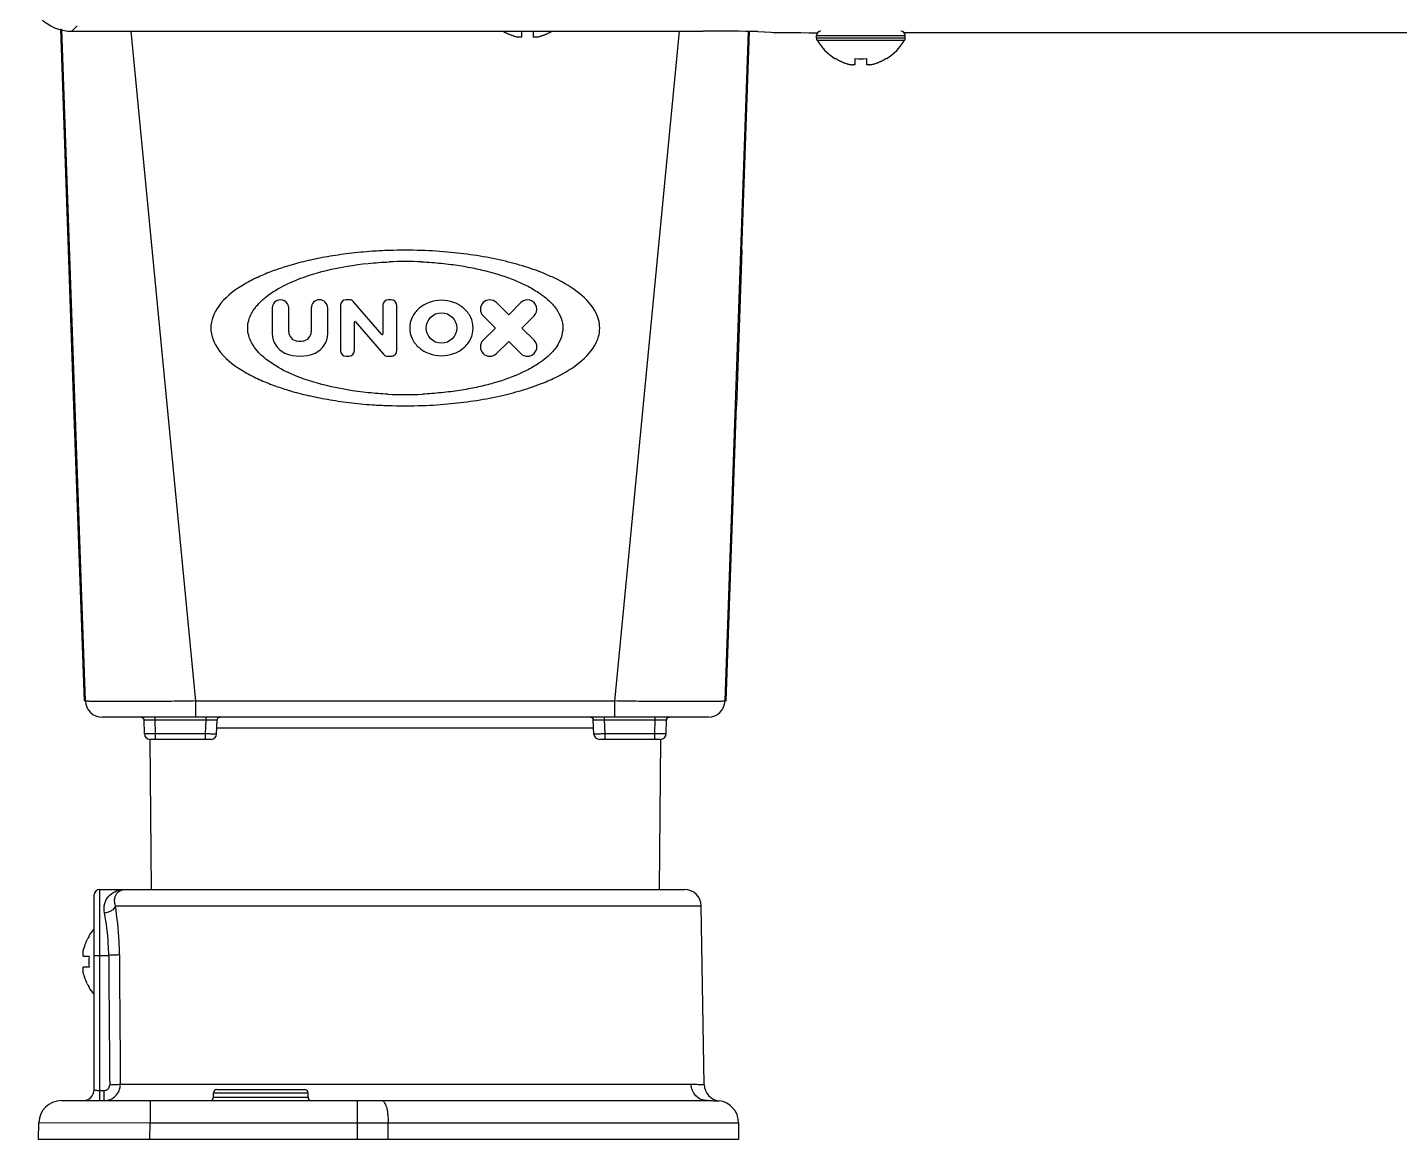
# Model space of a CAD drawing. Header units: millimetres. Extents: x -1319 to 3519, y -1539 to 2345.
# Drawn here: x 188.7 to 312.1, y -262.3 to -162.3 of the extents above; entities that cross this region are included whole.
import ezdxf

# ---------------------------------------------------------------- set-up
doc = ezdxf.new("R2010")
doc.units = ezdxf.units.MM
doc.header["$LTSCALE"] = 65.395
doc.layers.get('0').update_dxf_attribs({"linetype": 'CONTINUOUS'})

msp = doc.modelspace()

# ---------------------------------------------------------------- linework, layer by layer
at = {"linetype": 'Continuous'}
for p, q in [((192.36, -182.33), (191.67, -162.43)), ((193.88, -222.88), (191.77, -162.45)), ((192.66, -162.63), (193.14, -162.15)), ((192.66, -162.63), (249.46, -162.63)), ((203.81, -222.89), (197.99, -162.63)), ((233.16, -163.13), (233.16, -162.63)), ((234.16, -162.63), (234.16, -163.13)), ((241.51, -222.89), (247.33, -162.63)), ((251.44, -222.88), (253.54, -162.65)), ((252.96, -182.33), (253.64, -162.65)), ((254.39, -162.67), (255.58, -162.73)), ((267.55, -162.76), (614.77, -162.76)), ((259.66, -163.03), (267.66, -163.03)), ((259.66, -163.23), (259.66, -163.03)), ((259.66, -163.23), (267.66, -163.23)), ((259.71, -163.43), (267.61, -163.43)), ((267.66, -163.23), (267.66, -163.03)), ((261.36, -165.11), (261.36, -165.08)), ((263.16, -165.63), (263.16, -165.08)), ((264.16, -165.08), (264.16, -165.63)), ((265.96, -165.08), (265.96, -165.11)), ((192.46, -182.33), (192.36, -182.33)), ((192.85, -196.33), (192.36, -182.33)), ((252.96, -182.33), (252.47, -196.33)), ((252.96, -182.33), (252.86, -182.33)), ((210.69, -187.53), (210.69, -189.84)), ((212.17, -189.66), (212.17, -187.53)), ((214.2, -187.53), (214.2, -189.66)), ((215.68, -189.84), (215.68, -187.53)), ((216.82, -187.3), (216.82, -191.36)), ((217.62, -186.79), (217.33, -186.79)), ((220.56, -189.9), (218.01, -186.97)), ((220.63, -187.3), (220.63, -189.87)), ((221.39, -186.79), (221.14, -186.79)), ((221.9, -191.36), (221.9, -187.3)), ((231.94, -188.1), (230.87, -187.04)), ((233.06, -187.04), (232, -188.1)), ((218.09, -191.36), (218.09, -188.79)), ((218.17, -188.76), (220.71, -191.69)), ((229.68, -188.24), (230.74, -189.3)), ((233.19, -189.3), (234.26, -188.24)), ((192.71, -189.33), (192.61, -189.33)), ((230.74, -189.36), (229.68, -190.42)), ((234.26, -190.42), (233.19, -189.36)), ((252.61, -189.33), (252.71, -189.33)), ((230.87, -191.62), (231.94, -190.56)), ((232, -190.56), (233.06, -191.62)), ((217.33, -191.87), (217.58, -191.87)), ((221.1, -191.87), (221.39, -191.87)), ((192.85, -196.33), (192.95, -196.33)), ((193.78, -222.89), (192.85, -196.33)), ((251.54, -222.89), (252.47, -196.33)), ((252.37, -196.33), (252.47, -196.33)), ((203.81, -224.33), (203.81, -222.88)), ((241.51, -222.89), (203.81, -222.89)), ((241.51, -224.33), (241.51, -222.88)), ((249.94, -224.33), (195.38, -224.33)), ((199.19, -225.84), (199.16, -224.58)), ((200.16, -224.58), (200.16, -224.33)), ((200.16, -224.58), (204.74, -224.58)), ((200.19, -225.84), (200.16, -224.58)), ((204.68, -225.84), (204.74, -224.58)), ((204.74, -224.58), (204.74, -224.33)), ((205.68, -225.85), (205.74, -224.57)), ((239.64, -225.85), (239.58, -224.57)), ((240.58, -224.58), (240.58, -224.33)), ((240.58, -224.58), (245.16, -224.58)), ((240.64, -225.84), (240.58, -224.58)), ((245.13, -225.84), (245.16, -224.58)), ((245.16, -224.58), (245.16, -224.33)), ((246.13, -225.84), (246.16, -224.58)), ((204.68, -225.84), (200.19, -225.84)), ((200.19, -226.33), (200.19, -225.84)), ((204.68, -226.33), (204.68, -225.84)), ((239.62, -225.32), (205.7, -225.32)), ((245.13, -225.84), (240.64, -225.84)), ((240.64, -226.33), (240.64, -225.84)), ((245.13, -226.33), (245.13, -225.84)), ((199.68, -226.33), (199.8, -239.83)), ((205.18, -226.33), (199.69, -226.33)), ((245.63, -226.33), (240.14, -226.33)), ((245.64, -226.33), (245.52, -239.83)), ((245.64, -226.33), (245.52, -239.83)), ((194.66, -257.83), (194.66, -240.33)), ((195.16, -239.83), (247.79, -239.83)), ((195.16, -258.83), (195.16, -239.83)), ((196.57, -241.3), (249.29, -241.3)), ((249.57, -257.38), (249.29, -241.3)), ((194.18, -244.03), (194.22, -244.03)), ((193.66, -245.83), (194.22, -245.83)), ((194.22, -246.83), (193.66, -246.83)), ((195.16, -245.76), (195.98, -245.76)), ((194.22, -248.63), (194.18, -248.63)), ((195.16, -257.92), (195.56, -257.92)), ((195.56, -258.83), (195.56, -257.92)), ((197.02, -257.36), (248.39, -257.36)), ((205.71, -257.83), (213.61, -257.83)), ((191.69, -258.83), (249.82, -258.83)), ((199.69, -258.83), (199.69, -260.83)), ((205.41, -258.13), (213.91, -258.13)), ((205.41, -258.53), (205.41, -258.13)), ((205.41, -258.53), (213.91, -258.53)), ((213.91, -258.53), (213.91, -258.13)), ((218.32, -258.83), (218.32, -262.33)), ((189.66, -262.33), (189.69, -260.8)), ((189.69, -260.8), (199.69, -260.83)), ((199.66, -262.33), (199.69, -260.83)), ((199.69, -260.83), (252.66, -260.83)), ((221.13, -262.33), (221.13, -260.83)), ((252.66, -260.83), (252.66, -262.33)), ((252.66, -262.33), (189.66, -262.33))]:
    msp.add_line(p, q, dxfattribs=at)
for points in [[(205.74, -224.57), (205.75, -224.51), (205.8, -224.42), (205.88, -224.35), (205.99, -224.33)], [(239.33, -224.33), (239.44, -224.35), (239.52, -224.42), (239.57, -224.51), (239.58, -224.57)]]:
    msp.add_lwpolyline(points, dxfattribs=at)
msp.add_circle((225.92, -189.33), 1.37, dxfattribs=at)
for centre, radius, start, end in [((233.85, -158.52), 4.75, 239.7816, 241.0315), ((233.84, -158.53), 4.75, 241.0316, 241.9926), ((233.84, -158.53), 4.75, 241.9926, 243.3187), ((233.84, -158.53), 4.74, 243.3188, 244.4598), ((233.84, -158.54), 4.74, 244.4598, 245.4278), ((233.84, -158.54), 4.73, 245.4278, 246.6825), ((233.84, -158.55), 4.73, 246.6826, 247.4526), ((233.83, -158.55), 4.72, 247.4524, 248.9975), ((233.83, -158.56), 4.72, 248.9977, 249.4819), ((233.83, -158.57), 4.7, 249.4813, 251.5344), ((233.49, -158.57), 4.7, 288.4656, 290.5187), ((233.49, -158.56), 4.72, 290.5181, 291.0023), ((233.49, -158.55), 4.72, 291.0025, 292.5476), ((233.48, -158.55), 4.73, 292.5474, 293.3174), ((233.48, -158.54), 4.73, 293.3175, 294.5722), ((233.48, -158.54), 4.74, 294.5722, 295.5402), ((233.48, -158.53), 4.74, 295.5402, 296.6812), ((233.48, -158.53), 4.75, 296.6813, 298.0074), ((233.48, -158.53), 4.75, 298.0074, 298.9684), ((233.47, -158.52), 4.75, 298.9685, 300.2183), ((260.06, -163.03), 0.4, 90, 180), ((267.26, -163.03), 0.4, 0, 90), ((233.82, -158.59), 4.68, 251.535, 252.6227), ((233.82, -158.6), 4.67, 252.6228, 253.6051), ((233.81, -158.63), 4.64, 253.6036, 255.6824), ((232.91, -161.14), 2.01, 262.7259, 264.7415), ((232.91, -161.16), 1.98, 264.7442, 265.3991), ((232.91, -161.17), 1.97, 265.3984, 266.7833), ((232.91, -161.18), 1.96, 266.7841, 267.6235), ((232.91, -161.19), 1.96, 267.6234, 268.8455), ((232.91, -161.19), 1.95, 268.8459, 270.9258), ((232.91, -161.19), 1.95, 270.9261, 271.9964), ((232.91, -161.18), 1.96, 271.9964, 273.0228), ((232.91, -161.17), 1.97, 273.0233, 274.286), ((232.91, -161.16), 1.98, 274.2856, 275.1372), ((232.91, -161.14), 2.01, 275.1401, 277.2744), ((234.41, -161.14), 2.01, 262.7256, 264.8598), ((234.41, -161.16), 1.98, 264.8627, 265.7144), ((234.41, -161.17), 1.97, 265.714, 266.9766), ((234.41, -161.18), 1.96, 266.9771, 268.0037), ((234.41, -161.19), 1.95, 268.0037, 269.0738), ((234.41, -161.19), 1.95, 269.0741, 270.1995), ((234.41, -161.19), 1.95, 270.1995, 271.1541), ((234.41, -161.19), 1.95, 271.1545, 272.3767), ((234.41, -161.18), 1.96, 272.3765, 273.2159), ((234.41, -161.17), 1.97, 273.2167, 274.6016), ((234.41, -161.16), 1.98, 274.6009, 275.2558), ((234.41, -161.14), 2.01, 275.2585, 277.2741), ((233.51, -158.63), 4.64, 284.3176, 286.3964), ((233.5, -158.6), 4.67, 286.3949, 287.3772), ((233.5, -158.59), 4.68, 287.3773, 288.465), ((260.06, -163.23), 0.4, 180, 210.3012), ((263.86, -161.01), 4.8, 210.3012, 238.6273), ((263.86, -161.01), 4.8, 210.3012, 238.6273), ((263.46, -161.01), 4.8, 301.3727, 329.6988), ((263.46, -161.01), 4.8, 301.3727, 329.6988), ((267.26, -163.23), 0.4, 329.6988, 360), ((263.85, -161.02), 4.75, 238.4659, 241.0313), ((263.84, -161.03), 4.75, 241.0316, 241.9926), ((263.84, -161.03), 4.75, 241.9926, 243.3187), ((263.84, -161.03), 4.74, 243.3188, 244.4598), ((263.84, -161.04), 4.74, 244.4598, 245.4278), ((263.84, -161.04), 4.73, 245.4278, 246.6825), ((263.84, -161.05), 4.73, 246.6826, 247.4526), ((263.83, -161.05), 4.72, 247.4524, 248.9975), ((263.83, -161.06), 4.72, 248.9977, 249.4819), ((263.66, -161.31), 3.8, 262.4351, 277.5649), ((263.49, -161.06), 4.72, 290.5181, 291.0023), ((263.49, -161.05), 4.72, 291.0025, 292.5476), ((263.48, -161.05), 4.73, 292.5474, 293.3174), ((263.48, -161.04), 4.73, 293.3175, 294.5722), ((263.48, -161.04), 4.74, 294.5722, 295.5402), ((263.48, -161.03), 4.74, 295.5402, 296.6812), ((263.48, -161.03), 4.75, 296.6813, 298.0074), ((263.48, -161.03), 4.75, 298.0074, 298.9684), ((263.47, -161.02), 4.75, 298.9687, 301.5341), ((263.83, -161.07), 4.7, 249.4813, 251.5344), ((263.82, -161.09), 4.68, 251.535, 252.6227), ((263.82, -161.1), 4.67, 252.6228, 253.6051), ((263.81, -161.13), 4.64, 253.6036, 255.6824), ((262.91, -163.64), 2.01, 262.7259, 264.7415), ((262.91, -163.66), 1.98, 264.7442, 265.3991), ((262.91, -163.67), 1.97, 265.3984, 266.7833), ((262.91, -163.68), 1.96, 266.7841, 267.6235), ((262.91, -163.69), 1.96, 267.6234, 268.8455), ((262.91, -163.69), 1.95, 268.8459, 270.9258), ((262.91, -163.69), 1.95, 270.9261, 271.9964), ((262.91, -163.68), 1.96, 271.9964, 273.0228), ((262.91, -163.67), 1.97, 273.0233, 274.286), ((262.91, -163.66), 1.98, 274.2856, 275.1372), ((262.91, -163.64), 2.01, 275.1401, 277.2744), ((264.41, -163.64), 2.01, 262.7256, 264.8598), ((264.41, -163.66), 1.98, 264.8627, 265.7144), ((264.41, -163.67), 1.97, 265.714, 266.9766), ((264.41, -163.68), 1.96, 266.9771, 268.0037), ((264.41, -163.69), 1.95, 268.0037, 269.0738), ((264.41, -163.69), 1.95, 269.0741, 270.1995), ((264.41, -163.69), 1.95, 270.1995, 271.1541), ((264.41, -163.69), 1.95, 271.1545, 272.3767), ((264.41, -163.68), 1.96, 272.3765, 273.2159), ((264.41, -163.67), 1.97, 273.2167, 274.6016), ((264.41, -163.66), 1.98, 274.6009, 275.2558), ((264.41, -163.64), 2.01, 275.2585, 277.2741), ((263.51, -161.13), 4.64, 284.3176, 286.3964), ((263.5, -161.1), 4.67, 286.3949, 287.3772), ((263.5, -161.09), 4.68, 287.3773, 288.465), ((263.49, -161.07), 4.7, 288.4656, 290.5187), ((222.66, -226.11), 43.78, 88.1051, 91.9045), ((222.66, -216.93), 33.58, 87.5041, 92.4884), ((211.43, -187.53), 0.74, 0, 180.0001), ((214.94, -187.53), 0.74, 0, 180), ((217.33, -187.3), 0.508, 90, 180), ((217.62, -187.3), 0.508, 41, 90), ((221.14, -187.3), 0.508, 90, 180), ((221.39, -187.3), 0.508, 0, 90), ((230.27, -187.64), 0.846, 45, 225), ((233.66, -187.64), 0.846, 315, 135.0003), ((218.13, -188.79), 0.0423, 41, 180), ((231.97, -188.07), 0.0423, 225, 315), ((212.59, -189.84), 1.9, 180, 246.4218), ((213.02, -189.66), 0.846, 180, 262.3377), ((213.35, -189.66), 0.846, 277.6627, 360), ((213.78, -189.84), 1.9, 293.5782, 360), ((220.59, -189.87), 0.0423, 220.9989, 360), ((230.71, -189.33), 0.0423, 315, 44.9987), ((233.22, -189.33), 0.0423, 135, 224.9987), ((213.19, -188.4), 2.11, 262.3377, 277.6624), ((217.33, -191.36), 0.508, 180.0003, 270), ((217.58, -191.36), 0.508, 270, 360), ((221.39, -191.36), 0.508, 270, 0.0001), ((230.27, -191.02), 0.846, 135, 315), ((231.97, -190.59), 0.0423, 45, 135), ((233.66, -191.02), 0.846, 225.0006, 45), ((213.19, -188.48), 3.38, 246.4218, 293.5782), ((221.1, -191.36), 0.508, 221, 270), ((222.66, -152.57), 43.76, 267.9356, 272.0555), ((222.66, -161.75), 33.57, 267.3327, 272.6739), ((195.38, -222.83), 1.5, 182, 269.9994), ((249.94, -222.83), 1.5, 270.0006, 358), ((198.67, -225.33), 1, 62.1385, 90), ((198.91, -224.58), 0.25, 1.0003, 90.0181), ((246.41, -224.58), 0.25, 89.9879, 178.9997), ((246.65, -225.33), 1, 90, 117.8615), ((199.69, -225.83), 0.5, 181, 269.9972), ((205.18, -225.83), 0.5, 270, 357.587), ((240.14, -225.83), 0.5, 182.4136, 270), ((245.63, -225.83), 0.5, 270.002, 359), ((195.16, -240.33), 0.5, 90, 180), ((197.46, -240.84), 1, 107.0886, 112.7773), ((247.79, -241.33), 1.5, 1, 90), ((198.25, -246.51), 4.74, 154.4598, 155.4278), ((198.26, -246.51), 4.74, 153.3188, 154.4598), ((198.26, -246.51), 4.75, 151.9926, 153.3187), ((198.26, -246.52), 4.75, 151.0316, 151.9926), ((198.27, -246.52), 4.75, 148.4659, 151.0313), ((198.28, -246.53), 4.8, 139.2086, 148.6273), ((198.28, -246.53), 4.8, 139.4246, 148.6273), ((195.63, -245.58), 1.98, 174.7442, 175.3991), ((195.62, -245.58), 1.97, 175.3984, 176.7833), ((195.61, -245.58), 1.96, 176.7841, 177.6235), ((195.6, -245.58), 1.96, 177.6234, 178.8455), ((195.6, -245.58), 1.95, 178.8459, 180.9258), ((195.6, -245.58), 1.95, 180.9261, 181.9964), ((195.61, -245.58), 1.96, 181.9964, 183.0228), ((195.62, -245.58), 1.97, 183.0233, 184.286), ((195.63, -245.58), 1.98, 184.2856, 185.1372), ((198.16, -246.48), 4.64, 163.6036, 165.6824), ((195.65, -245.58), 2.01, 172.7259, 174.7415), ((198.19, -246.49), 4.67, 162.6228, 163.6051), ((198.2, -246.49), 4.68, 161.535, 162.6227), ((198.22, -246.5), 4.7, 159.4813, 161.5344), ((198.23, -246.5), 4.72, 158.9977, 159.4819), ((198.24, -246.5), 4.72, 157.4524, 158.9975), ((198.25, -246.51), 4.73, 156.6826, 157.4526), ((198.25, -246.51), 4.73, 155.4278, 156.6825), ((3908.73, -225.16), 3711.85, 180.31694, 180.49696), ((195.63, -247.08), 1.98, 174.8627, 175.7144), ((195.62, -247.08), 1.97, 175.714, 176.9766), ((195.65, -245.58), 2.01, 185.1401, 187.2744), ((195.65, -247.08), 2.01, 172.7256, 174.8598), ((197.98, -246.33), 3.8, 172.4351, 187.5649), ((3789.25, -222.88), 3593.35, 180.36486, 180.55083), ((195.61, -247.08), 1.96, 176.9771, 178.0037), ((195.6, -247.08), 1.95, 178.0037, 179.0738), ((195.6, -247.08), 1.95, 179.0741, 180.1995), ((195.6, -247.08), 1.95, 180.1995, 181.1541), ((195.6, -247.08), 1.95, 181.1545, 182.3767), ((195.61, -247.08), 1.96, 182.3765, 183.2159), ((195.62, -247.08), 1.97, 183.2167, 184.6016), ((195.63, -247.08), 1.98, 184.6009, 185.2558), ((195.65, -247.08), 2.01, 185.2585, 187.2741), ((198.16, -246.18), 4.64, 194.3176, 196.3964), ((198.19, -246.18), 4.67, 196.3949, 197.3772), ((198.2, -246.17), 4.68, 197.3773, 198.465), ((198.22, -246.16), 4.7, 198.4656, 200.5187), ((198.23, -246.16), 4.72, 200.5181, 201.0023), ((198.24, -246.16), 4.72, 201.0025, 202.5476), ((198.25, -246.15), 4.73, 202.5474, 203.3174), ((198.25, -246.15), 4.73, 203.3175, 204.5722), ((198.25, -246.15), 4.74, 204.5722, 205.5402), ((198.26, -246.15), 4.74, 205.5402, 206.6812), ((198.26, -246.15), 4.75, 206.6813, 208.0074), ((198.26, -246.15), 4.75, 208.0074, 208.9684), ((198.27, -246.14), 4.75, 208.9687, 211.5341), ((198.28, -246.13), 4.8, 211.3727, 220.5754), ((198.28, -246.13), 4.8, 211.3727, 220.7914), ((193.66, -257.83), 1, 270, 360), ((205.71, -258.13), 0.3, 90, 180), ((213.61, -258.13), 0.3, 0, 90), ((251.07, -257.36), 1.5, 181, 263.2171), ((191.69, -260.83), 2, 90, 179), ((205.11, -258.53), 0.3, 270, 360), ((214.21, -258.53), 0.3, 180, 270), ((250.66, -260.83), 2, 0, 83.217)]:
    msp.add_arc(centre, radius, start, end, dxfattribs=at)
for centre, major_axis, ratio, start_param, end_param in [((192.66, -158.63), (2.83, 2.83), 0.999924, -3.926953, -2.356233), ((249.46, -162.67), (5, 0), 0.008727, 0.174533, 1.570796), ((260.5, -162.72), (5, 0), 0.008727, 3.316126, 4.563292)]:
    msp.add_ellipse(centre, major_axis=major_axis, ratio=ratio, start_param=start_param, end_param=end_param, dxfattribs=at)
for points, knots in [([(221.21, -182.35), (220.71, -182.37), (219.5, -182.43), (217.65, -182.61), (216, -182.85), (214.77, -183.08), (213.92, -183.26), (213.09, -183.47), (212.41, -183.65), (212.01, -183.78), (211.87, -183.82)], [0, 0, 0, 0, 0.157659, 0.382572, 0.58963, 0.685921, 0.777243, 0.866283, 0.955457, 1, 1, 1, 1]), ([(233.45, -183.82), (232.78, -183.61), (230.58, -183.02), (227.45, -182.54), (225, -182.38), (224.11, -182.35)], [0, 0, 0, 0, 0.222615, 0.719095, 1, 1, 1, 1]), ([(211.87, -183.82), (211.47, -183.94), (210.65, -184.22), (209.85, -184.56), (209.44, -184.75)], [0, 0, 0, 0, 0.48085, 1, 1, 1, 1]), ([(211.89, -185.44), (212.05, -185.36), (213.24, -184.81), (215.7, -184.03), (218.68, -183.54), (220.58, -183.41), (221.2, -183.38)], [0, 0, 0, 0, 0.057408, 0.407118, 0.80488, 1, 1, 1, 1]), ([(224.12, -183.38), (224.43, -183.39), (225.31, -183.44), (226.72, -183.58), (228.06, -183.79), (229.05, -183.99), (229.75, -184.15), (230.42, -184.32), (231.29, -184.58), (232.31, -184.93), (233.08, -185.27), (233.43, -185.44)], [0, 0, 0, 0, 0.096488, 0.276509, 0.442355, 0.519536, 0.592779, 0.664239, 0.735865, 0.878106, 1, 1, 1, 1]), ([(235.88, -184.74), (235.7, -184.66), (234.91, -184.31), (234.09, -184.02), (233.45, -183.82)], [0, 0, 0, 0, 0.227638, 1, 1, 1, 1]), ([(209.44, -184.75), (209.35, -184.78), (208.81, -185.04), (207.51, -185.75), (205.83, -187.06), (205.16, -188.63), (205.16, -189.33)], [0, 0, 0, 0, 0.04125, 0.275012, 0.678544, 1, 1, 1, 1]), ([(240.16, -189.33), (240.16, -189.07), (240.08, -188.51), (239.53, -187.29), (238.11, -185.91), (236.68, -185.11), (235.88, -184.74)], [0, 0, 0, 0, 0.1198, 0.254861, 0.60223, 1, 1, 1, 1]), ([(209.41, -187.2), (209.63, -186.96), (210.39, -186.27), (211.26, -185.75), (211.89, -185.44)], [0, 0, 0, 0, 0.313765, 1, 1, 1, 1]), ([(233.43, -185.44), (233.48, -185.46), (233.9, -185.67), (234.78, -186.18), (235.54, -186.78), (235.91, -187.19)], [0, 0, 0, 0, 0.051563, 0.465079, 1, 1, 1, 1]), ([(208.48, -189.33), (208.48, -189.11), (208.55, -188.63), (208.86, -187.89), (209.2, -187.43), (209.41, -187.2)], [0, 0, 0, 0, 0.282762, 0.599317, 1, 1, 1, 1]), ([(224.15, -187.37), (224.06, -187.43), (223.71, -187.7), (223.22, -188.33), (223.06, -189), (223.06, -189.33)], [0, 0, 0, 0, 0.13782, 0.577461, 1, 1, 1, 1]), ([(228.77, -189.33), (228.77, -189), (228.62, -188.33), (227.97, -187.5), (227.02, -186.96), (225.92, -186.77), (224.92, -186.94), (224.36, -187.23), (224.15, -187.37)], [0, 0, 0, 0, 0.162094, 0.330751, 0.508275, 0.691811, 0.875347, 1, 1, 1, 1]), ([(235.91, -187.19), (236.03, -187.33), (236.53, -187.95), (236.84, -188.74), (236.84, -189.33)], [0, 0, 0, 0, 0.241033, 1, 1, 1, 1]), ([(205.16, -189.33), (205.16, -190.03), (205.83, -191.6), (207.51, -192.91), (208.79, -193.61), (209.3, -193.85), (209.36, -193.88)], [0, 0, 0, 0, 0.325823, 0.734844, 0.971786, 1, 1, 1, 1]), ([(209.38, -191.43), (209.18, -191.2), (208.85, -190.75), (208.55, -190.03), (208.48, -189.56), (208.48, -189.33)], [0, 0, 0, 0, 0.386646, 0.710619, 1, 1, 1, 1]), ([(223.06, -189.33), (223.06, -189.66), (223.22, -190.33), (223.72, -190.97), (224.09, -191.25), (224.19, -191.32)], [0, 0, 0, 0, 0.414827, 0.846454, 1, 1, 1, 1]), ([(224.19, -191.32), (224.39, -191.45), (224.94, -191.72), (225.92, -191.89), (227.02, -191.7), (227.97, -191.16), (228.62, -190.33), (228.77, -189.66), (228.77, -189.33)], [0, 0, 0, 0, 0.11837, 0.303224, 0.488077, 0.666875, 0.836743, 1, 1, 1, 1]), ([(236.84, -189.33), (236.84, -189.93), (236.53, -190.69), (236.06, -191.3), (235.94, -191.43)], [0, 0, 0, 0, 0.777282, 1, 1, 1, 1]), ([(235.96, -193.88), (236.73, -193.53), (238.13, -192.73), (239.53, -191.37), (240.08, -190.15), (240.16, -189.59), (240.16, -189.33)], [0, 0, 0, 0, 0.38951, 0.741645, 0.87856, 1, 1, 1, 1]), ([(211.96, -193.26), (211.31, -192.94), (210.39, -192.4), (209.6, -191.68), (209.38, -191.43)], [0, 0, 0, 0, 0.682017, 1, 1, 1, 1]), ([(235.94, -191.43), (235.57, -191.86), (234.79, -192.47), (233.88, -193), (233.43, -193.22), (233.36, -193.25)], [0, 0, 0, 0, 0.530253, 0.926618, 1, 1, 1, 1]), ([(221.1, -195.28), (220.51, -195.25), (218.65, -195.11), (215.7, -194.63), (213.26, -193.86), (212.1, -193.32), (211.96, -193.26)], [0, 0, 0, 0, 0.187834, 0.593214, 0.949621, 1, 1, 1, 1]), ([(233.36, -193.25), (233.04, -193.41), (232.28, -193.74), (231.29, -194.09), (230.42, -194.34), (229.75, -194.52), (229.05, -194.67), (228.06, -194.87), (226.72, -195.08), (225.35, -195.21), (224.5, -195.26), (224.22, -195.28)], [0, 0, 0, 0, 0.116158, 0.261112, 0.334104, 0.406927, 0.481566, 0.560219, 0.729227, 0.912681, 1, 1, 1, 1]), ([(209.36, -193.88), (209.79, -194.08), (210.65, -194.44), (211.54, -194.74), (211.97, -194.87)], [0, 0, 0, 0, 0.515491, 1, 1, 1, 1]), ([(211.97, -194.87), (212.07, -194.9), (212.44, -195.02), (213.09, -195.2), (213.92, -195.4), (214.77, -195.58), (216, -195.81), (217.65, -196.06), (219.46, -196.23), (220.63, -196.29), (221.09, -196.3)], [0, 0, 0, 0, 0.034698, 0.126018, 0.217202, 0.310723, 0.409331, 0.621374, 0.851702, 1, 1, 1, 1]), ([(224.23, -196.3), (225.08, -196.27), (227.49, -196.11), (230.54, -195.64), (232.71, -195.07), (233.35, -194.87)], [0, 0, 0, 0, 0.274518, 0.782934, 1, 1, 1, 1]), ([(233.35, -194.87), (234.02, -194.66), (234.9, -194.35), (235.76, -193.98), (235.96, -193.88)], [0, 0, 0, 0, 0.755976, 1, 1, 1, 1]), ([(203.81, -222.88), (203.16, -222.89), (201.89, -222.91), (200.05, -222.93), (198.6, -222.94), (197.53, -222.94), (196.81, -222.94), (196.15, -222.94), (195.58, -222.94), (195.08, -222.93), (194.66, -222.93), (194.37, -222.92), (194.18, -222.91), (194.08, -222.91), (194, -222.9), (193.93, -222.9), (193.9, -222.89), (193.88, -222.89), (193.88, -222.88)], [0, 0, 0, 0, 0.195063, 0.382654, 0.555578, 0.634412, 0.707121, 0.773005, 0.831421, 0.881814, 0.923704, 0.9567, 0.969766, 0.980506, 0.988896, 0.994923, 0.998594, 1, 1, 1, 1]), ([(251.44, -222.88), (251.44, -222.89), (251.42, -222.89), (251.39, -222.9), (251.32, -222.9), (251.24, -222.91), (251.14, -222.91), (250.95, -222.92), (250.66, -222.93), (250.24, -222.93), (249.74, -222.94), (249.17, -222.94), (248.51, -222.94), (247.79, -222.94), (246.72, -222.94), (245.27, -222.93), (243.43, -222.91), (242.16, -222.89), (241.51, -222.88)], [0, 0, 0, 0, 0.001406, 0.005077, 0.011104, 0.019494, 0.030234, 0.0433, 0.076296, 0.118185, 0.168579, 0.226995, 0.292879, 0.365588, 0.444422, 0.617345, 0.804937, 1, 1, 1, 1]), ([(199.16, -224.58), (199.16, -224.57), (199.17, -224.58), (199.19, -224.57), (199.21, -224.58), (199.24, -224.57), (199.29, -224.57), (199.36, -224.57), (199.47, -224.57), (199.62, -224.57), (199.85, -224.58), (200.04, -224.58), (200.16, -224.58)], [0, 0, 0, 0, 0.004834, 0.019234, 0.043054, 0.076118, 0.118077, 0.168505, 0.292893, 0.444393, 0.617261, 1, 1, 1, 1]), ([(204.74, -224.58), (204.86, -224.58), (205.05, -224.57), (205.28, -224.57), (205.43, -224.57), (205.54, -224.57), (205.62, -224.57), (205.66, -224.57), (205.69, -224.57), (205.72, -224.57), (205.73, -224.57), (205.74, -224.57), (205.74, -224.57)], [0, 0, 0, 0, 0.382597, 0.55545, 0.707009, 0.831435, 0.881909, 0.923896, 0.956951, 0.980797, 0.995205, 1, 1, 1, 1]), ([(239.58, -224.57), (239.58, -224.57), (239.59, -224.57), (239.6, -224.57), (239.63, -224.57), (239.66, -224.57), (239.7, -224.57), (239.78, -224.57), (239.89, -224.57), (240.04, -224.57), (240.27, -224.57), (240.46, -224.58), (240.58, -224.58)], [0, 0, 0, 0, 0.004795, 0.019204, 0.043051, 0.076107, 0.118094, 0.16857, 0.292995, 0.444555, 0.617408, 1, 1, 1, 1]), ([(245.16, -224.58), (245.28, -224.58), (245.47, -224.58), (245.7, -224.57), (245.85, -224.57), (245.96, -224.57), (246.03, -224.57), (246.08, -224.57), (246.11, -224.58), (246.13, -224.57), (246.15, -224.58), (246.16, -224.57), (246.16, -224.58)], [0, 0, 0, 0, 0.382744, 0.55561, 0.707108, 0.831497, 0.881926, 0.923885, 0.956947, 0.980765, 0.995163, 1, 1, 1, 1]), ([(200.19, -225.84), (200.06, -225.84), (199.87, -225.84), (199.64, -225.84), (199.49, -225.84), (199.38, -225.84), (199.31, -225.84), (199.27, -225.84), (199.23, -225.84), (199.21, -225.84), (199.2, -225.84), (199.19, -225.84), (199.19, -225.84)], [0, 0, 0, 0, 0.382667, 0.555493, 0.706962, 0.83134, 0.881772, 0.92374, 0.956817, 0.980658, 0.995091, 1, 1, 1, 1]), ([(205.68, -225.85), (205.68, -225.85), (205.67, -225.85), (205.66, -225.85), (205.64, -225.85), (205.6, -225.85), (205.56, -225.85), (205.49, -225.85), (205.38, -225.85), (205.23, -225.85), (205, -225.85), (204.81, -225.84), (204.68, -225.84)], [0, 0, 0, 0, 0.004909, 0.019313, 0.043185, 0.076278, 0.118231, 0.168683, 0.293078, 0.444524, 0.617359, 1, 1, 1, 1]), ([(240.64, -225.84), (240.51, -225.84), (240.33, -225.85), (240.09, -225.85), (239.94, -225.85), (239.83, -225.85), (239.76, -225.85), (239.72, -225.85), (239.68, -225.85), (239.66, -225.85), (239.65, -225.85), (239.64, -225.85), (239.64, -225.85)], [0, 0, 0, 0, 0.382539, 0.555339, 0.706767, 0.831164, 0.881627, 0.923597, 0.956712, 0.980614, 0.995051, 1, 1, 1, 1]), ([(246.13, -225.84), (246.13, -225.84), (246.12, -225.84), (246.11, -225.84), (246.09, -225.84), (246.05, -225.84), (246.01, -225.84), (245.94, -225.84), (245.83, -225.84), (245.68, -225.84), (245.45, -225.84), (245.26, -225.84), (245.13, -225.84)], [0, 0, 0, 0, 0.004898, 0.019333, 0.043182, 0.076264, 0.118231, 0.168661, 0.293038, 0.444507, 0.617333, 1, 1, 1, 1]), ([(195.59, -241.96), (195.53, -241.67), (195.54, -241.11), (195.92, -240.42), (196.51, -240), (196.96, -239.88), (197.19, -239.85)], [0, 0, 0, 0, 0.293286, 0.539439, 0.768288, 1, 1, 1, 1]), ([(196.57, -241.3), (196.53, -241.16), (196.49, -240.89), (196.53, -240.51), (196.67, -240.22), (196.8, -240.08), (196.88, -240.03)], [0, 0, 0, 0, 0.32593, 0.587324, 0.805361, 1, 1, 1, 1]), ([(197.16, -239.88), (197.19, -239.87), (197.31, -239.84), (197.43, -239.83), (197.53, -239.83)], [0, 0, 0, 0, 0.243365, 1, 1, 1, 1]), ([(196.57, -241.3), (196.53, -241.48), (196.3, -241.73), (195.93, -241.9), (195.71, -241.95), (195.59, -241.96)], [0, 0, 0, 0, 0.445661, 0.71639, 1, 1, 1, 1]), ([(195.98, -245.76), (195.97, -245.42), (195.93, -244.14), (195.77, -242.87), (195.59, -241.96)], [0, 0, 0, 0, 0.273206, 1, 1, 1, 1]), ([(196.94, -245.69), (196.94, -245.3), (196.9, -243.83), (196.74, -242.36), (196.57, -241.3)], [0, 0, 0, 0, 0.271834, 1, 1, 1, 1]), ([(196.94, -245.69), (196.9, -245.71), (196.78, -245.73), (196.56, -245.75), (196.28, -245.76), (196.08, -245.76), (195.98, -245.76)], [0, 0, 0, 0, 0.143543, 0.374715, 0.670341, 1, 1, 1, 1]), ([(194.66, -245.81), (194.66, -245.8), (194.68, -245.8), (194.7, -245.79), (194.75, -245.78), (194.84, -245.77), (194.98, -245.77), (195.1, -245.76), (195.16, -245.76)], [0, 0, 0, 0, 0.025392, 0.083896, 0.176565, 0.300157, 0.621516, 1, 1, 1, 1]), ([(194.66, -257.83), (194.66, -257.85), (194.72, -257.88), (194.82, -257.9), (194.98, -257.91), (195.1, -257.92), (195.16, -257.92)], [0, 0, 0, 0, 0.095608, 0.308592, 0.624578, 1, 1, 1, 1]), ([(195.56, -258.83), (195.75, -258.83), (196.13, -258.75), (196.62, -258.43), (196.94, -257.94), (197.02, -257.55), (197.02, -257.36)], [0, 0, 0, 0, 0.247985, 0.49676, 0.747445, 1, 1, 1, 1]), ([(195.56, -257.92), (195.62, -257.92), (195.76, -257.89), (195.93, -257.79), (196.04, -257.62), (196.07, -257.49), (196.07, -257.43)], [0, 0, 0, 0, 0.250608, 0.500832, 0.750566, 1, 1, 1, 1]), ([(197.02, -257.36), (196.98, -257.37), (196.86, -257.39), (196.54, -257.42), (196.27, -257.42), (196.07, -257.43)], [0, 0, 0, 0, 0.150315, 0.382923, 1, 1, 1, 1]), ([(249.82, -258.83), (249.64, -258.83), (249.26, -258.75), (248.79, -258.42), (248.47, -257.93), (248.39, -257.55), (248.39, -257.36)], [0, 0, 0, 0, 0.244855, 0.492688, 0.744786, 1, 1, 1, 1]), ([(248.39, -257.36), (248.48, -257.36), (248.65, -257.36), (248.89, -257.36), (249.1, -257.37), (249.26, -257.37), (249.38, -257.37), (249.45, -257.38), (249.5, -257.38), (249.53, -257.38), (249.55, -257.38), (249.56, -257.38), (249.57, -257.38), (249.57, -257.38)], [0, 0, 0, 0, 0.232909, 0.435484, 0.607411, 0.748442, 0.858368, 0.901608, 0.93701, 0.96456, 0.984246, 0.99606, 1, 1, 1, 1]), ([(220.57, -258.83), (220.66, -258.83), (220.79, -258.97), (220.89, -259.18), (220.98, -259.43), (221.04, -259.73), (221.11, -260.2), (221.13, -260.58), (221.13, -260.83)], [0, 0, 0, 0, 0.121931, 0.218488, 0.340059, 0.483891, 0.645531, 1, 1, 1, 1]), ([(249.82, -258.83), (249.9, -258.83), (250.06, -258.83), (250.28, -258.83), (250.46, -258.84), (250.61, -258.84), (250.72, -258.84), (250.79, -258.84), (250.83, -258.84), (250.86, -258.84), (250.88, -258.84), (250.89, -258.85), (250.9, -258.84), (250.9, -258.84)], [0, 0, 0, 0, 0.233298, 0.436025, 0.607942, 0.748867, 0.858644, 0.90181, 0.937145, 0.964639, 0.984281, 0.996069, 1, 1, 1, 1])]:
    msp.add_open_spline(points, degree=3, knots=knots, dxfattribs=at)
for points in [[(196.88, -240.03), (196.93, -239.98), (197, -239.94), (197.07, -239.92)], [(197.19, -239.85), (197.3, -239.84), (197.41, -239.83), (197.53, -239.83)]]:
    msp.add_open_spline(points, degree=3, dxfattribs=at)

doc.saveas('drawing.dxf')
